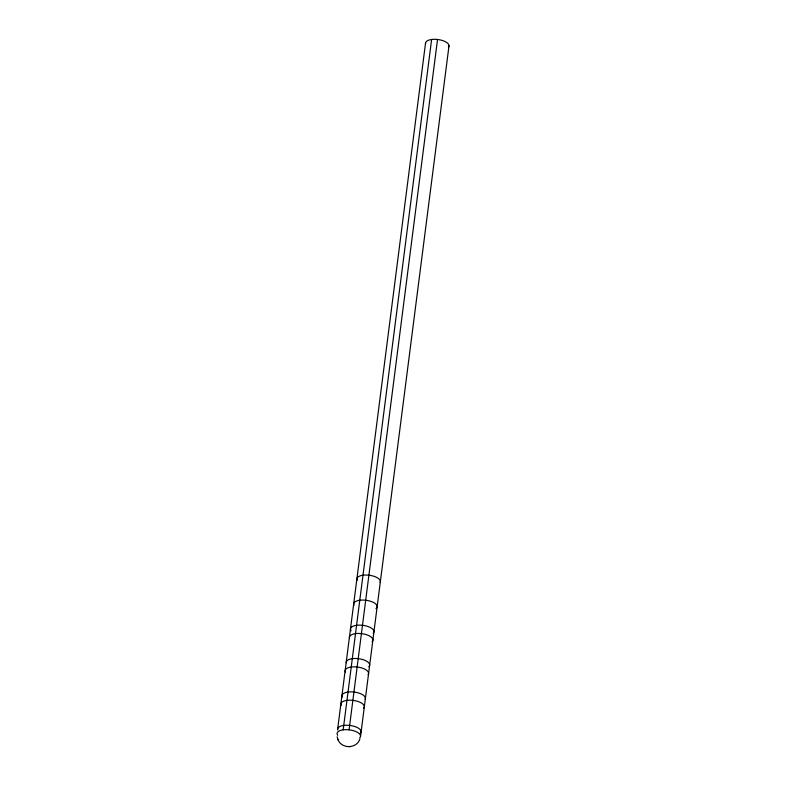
<?xml version="1.0" encoding="UTF-8"?>
<svg xmlns="http://www.w3.org/2000/svg" width="786" height="786" viewBox="0 0 786 786"><rect width="100%" height="100%" fill="white"/><g stroke="black" fill="none" stroke-linecap="round" stroke-linejoin="round"><path stroke-width="1.18" d="M337.646 729.123L425.521 43.191M343.187 729.84L431.622 39.477M337.695 735.352A11.819 5.05 7.3 0 1 349.092 729.83L437.527 39.477M360.558 736.227L448.993 45.873M359.919 738.889C357.011 748.704 341.792 749.274 338.088 739.803M349.18 746.69L349.996 746.641M337.155 736.757L337.901 739.371M337.725 738.958L338.265 740.196M357.217 580.264A11.819 5.05 7.3 0 1 368.388 575.146A11.819 5.05 7.3 0 1 380.139 582.455M425.648 44.085A11.819 5.05 7.3 0 1 438.038 39.536A11.819 5.05 7.3 0 1 448.521 47.14M351.087 630.794A11.819 5.05 7.3 0 1 361.462 625.175A11.819 5.05 7.3 0 1 373.723 632.524M373.478 632.936A11.819 5.05 7.3 0 1 373.144 633.32M354.014 605.299A11.819 5.05 7.3 0 1 365.185 600.18A11.819 5.05 7.3 0 1 376.926 607.49M376.69 607.902A11.819 5.05 7.3 0 1 375.944 608.649M349.426 637.77A11.819 5.05 7.3 0 1 362.945 633.83A11.819 5.05 7.3 0 1 372.083 641.661M346.223 662.804A11.819 5.05 7.3 0 1 359.742 658.865A11.819 5.05 7.3 0 1 368.87 666.695M345.457 672.059A11.819 5.05 7.3 0 1 357.139 667A11.819 5.05 7.3 0 1 368.133 674.653M342.254 697.094A11.819 5.05 7.3 0 1 353.425 691.975A11.819 5.05 7.3 0 1 365.176 699.285M341.183 705.435A11.819 5.05 7.3 0 1 353.376 700.434A11.819 5.05 7.3 0 1 363.525 708.422M337.784 730.017A11.819 5.05 7.3 0 1 350.684 725.547A11.819 5.05 7.3 0 1 360.322 733.456M349.092 729.83A11.819 5.05 7.3 0 1 359.752 737.877"/></g></svg>
